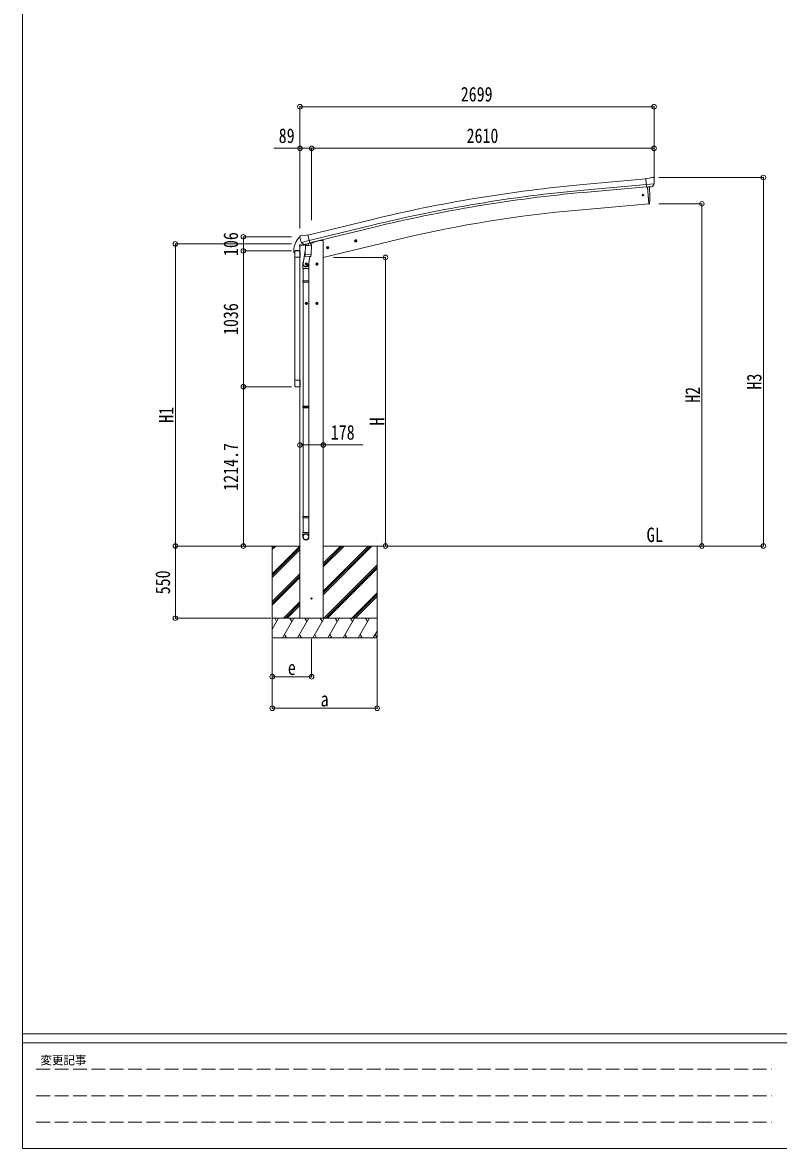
# Model space of a CAD drawing. Units: millimetres at full size. Extents: x -9783 to 9892, y -6828 to 6752.
# Drawn here: x -9783 to -4022, y -6828 to 1755 of the extents above; entities that cross this region are included whole.
import ezdxf
from ezdxf.enums import TextEntityAlignment as Align

# ---------------------------------------------------------------- set-up
doc = ezdxf.new("R2010")
doc.units = ezdxf.units.MM
doc.header["$LTSCALE"] = 35
doc.header["$PDMODE"] = 32
doc.header["$PDSIZE"] = 35
doc.linetypes.add('DASHED3', pattern=[4, 3, -1])
for name, color, linetype, lineweight in [('0-0_0', 7, 'Continuous', 9), ('0-1_本体', 4, 'Continuous', 9), ('0-2_部品', 7, 'Continuous', 9), ('0-A_寸法', 6, 'Continuous', 9), ('1-1_GLASS', 4, 'Continuous', 9), ('1-2_GLASS_SEAL', 7, 'Continuous', 9), ('1-A', 6, 'Continuous', 9), ('F-0_240', 7, 'Continuous', 9)]:
    doc.layers.add(name, color=color, linetype=linetype, lineweight=lineweight)
doc.styles.add('ＭＳ ゴシック', font='')
doc.styles.get('ＭＳ ゴシック').set_extended_font_data('MS Gothic')

msp = doc.modelspace()

# ---------------------------------------------------------------- linework, layer by layer
at = {"layer": '0-0_0'}
for p, q in [((-8265.55, -2236.03), (-7668.66, -2236.03)), ((-7879.66, -2263.36), (-7852.28, -2235.98)), ((-7879.66, -2249.22), (-7866.43, -2235.98)), ((-7879.66, -2236.03), (-7879.66, -2935.98)), ((-7879.66, -2447.21), (-7668.66, -2236.21)), ((-7879.66, -2461.35), (-7668.66, -2250.35)), ((-7879.66, -2475.49), (-7668.66, -2264.5)), ((-7490.66, -2606.99), (-7119.65, -2235.98)), ((-7490.66, -2578.71), (-7147.93, -2235.98)), ((-7490.66, -2592.85), (-7133.79, -2235.98)), ((-7490.66, -2394.86), (-7331.78, -2235.98)), ((-7490.66, -2380.72), (-7345.93, -2235.98)), ((-7490.66, -2366.58), (-7360.07, -2235.98)), ((-7490.66, -2236.03), (-4904.21, -2236.03)), ((-7079.66, -2235.98), (-7079.66, -2935.98)), ((-7485.81, -2785.98), (-7079.66, -2379.84)), ((-7471.66, -2785.98), (-7079.66, -2393.99)), ((-7879.66, -2659.34), (-7668.66, -2448.34)), ((-7879.66, -2673.48), (-7668.66, -2462.48)), ((-7879.66, -2687.63), (-7668.66, -2476.63)), ((-7457.52, -2785.98), (-7079.66, -2408.13)), ((-7794.17, -2785.98), (-7668.66, -2660.47)), ((-7273.67, -2785.98), (-7079.66, -2591.97)), ((-7259.53, -2785.98), (-7079.66, -2606.12)), ((-7245.39, -2785.98), (-7079.66, -2620.26)), ((-7780.03, -2785.98), (-7668.66, -2674.62)), ((-7765.89, -2785.98), (-7668.66, -2688.76)), ((-7079.66, -2785.98), (-7879.66, -2785.98)), ((-7879.66, -2869.81), (-7831.26, -2785.98)), ((-7846.27, -2811.96), (-7861.27, -2785.98)), ((-7802.4, -2935.98), (-7715.8, -2785.98)), ((-7730.8, -2811.96), (-7745.8, -2785.98)), ((-7686.93, -2935.98), (-7600.33, -2785.98)), ((-7490.66, -2785.98), (-7668.66, -2785.98)), ((-7615.33, -2811.96), (-7630.33, -2785.98)), ((-7571.46, -2935.98), (-7484.86, -2785.98)), ((-7499.86, -2811.96), (-7514.86, -2785.98)), ((-7455.99, -2935.98), (-7369.39, -2785.98)), ((-7384.39, -2811.96), (-7399.39, -2785.98)), ((-7340.52, -2935.98), (-7253.92, -2785.98)), ((-7283.92, -2785.98), (-7268.92, -2811.96)), ((-7225.05, -2935.98), (-7138.45, -2785.98)), ((-7153.45, -2811.96), (-7168.45, -2785.98)), ((-7787.4, -2910), (-7772.4, -2935.98)), ((-7671.93, -2910), (-7656.93, -2935.98)), ((-7556.46, -2910), (-7541.46, -2935.98)), ((-7440.99, -2910), (-7425.99, -2935.98)), ((-7325.52, -2910), (-7310.52, -2935.98)), ((-7210.05, -2910), (-7195.05, -2935.98)), ((-7109.58, -2935.98), (-7079.66, -2884.17)), ((-7094.58, -2910), (-7079.66, -2935.83)), ((-7879.66, -2935.98), (-7079.66, -2935.98))]:
    msp.add_line(p, q, dxfattribs=at)
msp.add_circle((-7579.66, -2635.98), 5, dxfattribs=at)
at = {"layer": '0-1_本体'}
for p, q in [((-5032.36, 562.98), (-5509.87, 519.78)), ((-5028.59, 519.98), (-5505.98, 476.79)), ((-5027.13, 503.21), (-5504.46, 460.02)), ((-5019.89, 500.82), (-5008.64, 372.22)), ((-5008.64, 372.22), (-5546.58, 325.16)), ((-7609.19, 134.16), (-7126.32, 251.65)), ((-7599.12, 92.2), (-7116.11, 209.67)), ((-7595.19, 75.82), (-7112.13, 193.31)), ((-7566.67, 81.53), (-7514.66, 94.02)), ((-7490.66, 94.02), (-7514.66, 94.02)), ((-7490.66, 94.02), (-7490.66, -2785.98)), ((-6902.58, 105.2), (-7490.64, -35.97)), ((-7668.66, -2785.98), (-7668.66, 50.58))]:
    msp.add_line(p, q, dxfattribs=at)
at = {"layer": '0-1_本体', "color": 6}
msp.add_line((-7490.66, -1465.59), (-7668.66, -1465.59), dxfattribs=at)
at = {"layer": '0-1_本体'}
for centre, radius, start, end in [((-4513.74, -10490.23), 11054.98, 95.16866, 103.66973), ((-4513.74, -10490.23), 11011.82, 95.16974, 103.66973), ((-4513.74, -10490.23), 10994.98, 95.16974, 103.66973), ((-4747.57, -8890.49), 9250.23, 94.95525, 103.47191)]:
    msp.add_arc(centre, radius, start, end, dxfattribs=at)
at = {"layer": '0-2_部品'}
for p, q in [((-5005.96, 567.2), (-5032.52, 564.87)), ((-5026.86, 500.21), (-5032.52, 564.87)), ((-4969.66, 524.91), (-5028.57, 519.75)), ((-5005.96, 567.2), (-4994.24, 573.96)), ((-4979.33, 575.55), (-4993, 574.35)), ((-4980.91, 505.42), (-4969.97, 524.36)), ((-4970.2, 569.8), (-4975.68, 574.4)), ((-4969.13, 567.76), (-4969.02, 566.41)), ((-5016.9, 501.08), (-5026.86, 500.21)), ((-5008.84, 374.5), (-5019.89, 500.82)), ((-4983.3, 504.02), (-4991, 503.35)), ((-5008.6, 371.72), (-5008.84, 374.5)), ((-5005.99, 372.11), (-5008.6, 371.72)), ((-7670.65, 118.59), (-7670.38, 117.44)), ((-7666.43, 127.16), (-7670.29, 120.87)), ((-7663.34, 129.41), (-7650.16, 132.58)), ((-7656.6, 78.28), (-7599.09, 92.09)), ((-7635.6, 129.9), (-7648.86, 132.6)), ((-7635.6, 129.9), (-7609.67, 136.13)), ((-7253.16, 87.78), (-7233.71, 92.45)), ((-7248.6, 95.56), (-7250.73, 88.37)), ((-7241.3, 97.31), (-7248.6, 95.56)), ((-7241.1, 80.39), (-7245.77, 99.84)), ((-7236.14, 91.87), (-7241.3, 97.31)), ((-7238.27, 84.67), (-7236.14, 91.87)), ((-7671.23, 49.96), (-7628.2, 60.29)), ((-7671.23, 56.85), (-7671.23, 49.96)), ((-7642.77, 66.05), (-7668.93, 59.77)), ((-7639.75, 63.37), (-7656.12, 77.86)), ((-7628.15, 13.85), (-7644.07, -82.32)), ((-7637.04, 62.8), (-7629.52, 64.61)), ((-7636.2, 62.91), (-7634.67, 63.28)), ((-7634.67, 63.28), (-7597.97, 72.09)), ((-7632.83, 63.05), (-7632.89, 62.31)), ((-7632.13, 61.27), (-7606.32, 54.83)), ((-7625.21, 55.92), (-7629.89, -10.92)), ((-7579.52, 52.73), (-7625.21, 55.92)), ((-7623.44, 59.1), (-7623.67, 55.81)), ((-7603.92, 70.26), (-7604.94, 55.66)), ((-7597.97, 72.09), (-7596.44, 72.46)), ((-7594.88, 74.56), (-7593.94, 74.49)), ((-7593.94, 74.49), (-7580.63, 59.18)), ((-7589.64, 69.55), (-7570.51, 74.14)), ((-7584.2, -14.11), (-7579.52, 52.73)), ((-7580.63, 59.18), (-7581.07, 52.83)), ((-7566.67, 82.75), (-7566.67, 79)), ((-7467.09, 36.42), (-7447.64, 41.09)), ((-7462.53, 44.2), (-7464.67, 37)), ((-7455.24, 45.95), (-7462.53, 44.2)), ((-7455.03, 29.03), (-7459.7, 48.48)), ((-7450.07, 40.51), (-7455.24, 45.95)), ((-7452.2, 33.31), (-7450.07, 40.51)), ((-7646.22, -119.48), (-7646.22, -85.13)), ((-7630.74, -23.38), (-7629.87, -10.92)), ((-7630.35, -24.74), (-7630.35, -24.74)), ((-7584.2, -14.11), (-7629.89, -10.92)), ((-7628.9, -25.52), (-7587.2, -28.44)), ((-7619.66, -78.72), (-7626.16, -82.47)), ((-7626.16, -82.47), (-7626.16, -89.98)), ((-7619.66, -96.22), (-7619.66, -76.22)), ((-7613.16, -82.47), (-7619.66, -78.72)), ((-7592.63, -28.06), (-7603.36, -91.64)), ((-7600.22, -84.83), (-7600.22, -119.48)), ((-7584.21, -14.11), (-7585.1, -26.81)), ((-7539.66, -78.72), (-7546.16, -82.47)), ((-7546.16, -82.47), (-7546.16, -89.98)), ((-7539.66, -96.22), (-7539.66, -76.22)), ((-7533.16, -82.47), (-7539.66, -78.72)), ((-7600.22, -119.48), (-7646.22, -119.48)), ((-7644.22, -119.48), (-7644.22, -213.48)), ((-7609.66, -86.22), (-7629.66, -86.22)), ((-7626.16, -89.98), (-7619.66, -93.73)), ((-7602.22, -119.48), (-7602.22, -213.48)), ((-7529.66, -86.22), (-7549.66, -86.22)), ((-7546.16, -89.98), (-7539.66, -93.73)), ((-7646.22, -215.48), (-7645.22, -213.48)), ((-7600.22, -215.48), (-7646.22, -215.48)), ((-7600.22, -223.48), (-7646.22, -223.48)), ((-7601.22, -213.48), (-7645.22, -213.48)), ((-7601.22, -225.48), (-7645.22, -225.48)), ((-7644.22, -225.48), (-7644.22, -1169.67)), ((-7602.22, -225.48), (-7602.22, -1169.67)), ((-7600.22, -215.48), (-7601.22, -213.48)), ((-7600.22, -223.48), (-7601.22, -225.48)), ((-7600.22, -215.48), (-7600.22, -223.48)), ((-7609.66, -386.22), (-7629.66, -386.22)), ((-7619.66, -378.72), (-7626.16, -382.47)), ((-7626.16, -382.47), (-7626.16, -389.98)), ((-7626.16, -389.98), (-7619.66, -393.73)), ((-7619.66, -396.22), (-7619.66, -376.22)), ((-7613.16, -382.47), (-7619.66, -378.72)), ((-7529.66, -386.22), (-7549.66, -386.22)), ((-7539.66, -378.72), (-7546.16, -382.47)), ((-7546.16, -382.47), (-7546.16, -389.98)), ((-7546.16, -389.98), (-7539.66, -393.73)), ((-7539.66, -396.22), (-7539.66, -376.22)), ((-7533.16, -382.47), (-7539.66, -378.72)), ((-7646.22, -1171.67), (-7645.22, -1169.67)), ((-7600.22, -1171.67), (-7646.22, -1171.67)), ((-7600.22, -1179.67), (-7646.22, -1179.67)), ((-7601.22, -1169.67), (-7645.22, -1169.67)), ((-7601.22, -1181.67), (-7645.22, -1181.67)), ((-7644.22, -1181.67), (-7644.22, -2009.86)), ((-7602.22, -1181.67), (-7602.22, -2009.86)), ((-7600.22, -1171.67), (-7601.22, -1169.67)), ((-7600.22, -1179.67), (-7601.22, -1181.67)), ((-7600.22, -1171.67), (-7600.22, -1179.67)), ((-7646.22, -2011.86), (-7645.22, -2009.86)), ((-7600.22, -2011.86), (-7646.22, -2011.86)), ((-7600.22, -2019.86), (-7646.22, -2019.86)), ((-7601.22, -2009.86), (-7645.22, -2009.86)), ((-7601.22, -2021.86), (-7645.22, -2021.86)), ((-7644.22, -2021.86), (-7644.22, -2131.86)), ((-7602.22, -2021.86), (-7602.22, -2131.86)), ((-7600.22, -2011.86), (-7601.22, -2009.86)), ((-7600.22, -2019.86), (-7601.22, -2021.86)), ((-7600.22, -2011.86), (-7600.22, -2019.86)), ((-7646.22, -2166), (-7646.22, -2131.86)), ((-7600.22, -2131.86), (-7646.22, -2131.86)), ((-7600.22, -2166), (-7600.22, -2131.86))]:
    msp.add_line(p, q, dxfattribs=at)
for points in [[(-4969.58, 525.54), (-4969.87, 524.55), (-4969.97, 524.36)], [(-5016.9, 501.08), (-5016.63, 501.02), (-4991.26, 503.24), (-4991, 503.35)], [(-5003.44, 374.95), (-5002.6, 400.58), (-5002.41, 427.07), (-5002.88, 453.56), (-5004.02, 480.03), (-5005.52, 501.99)], [(-7604.24, 70.68), (-7594.51, 73.01), (-7609.67, 136.13)], [(-7250.73, 88.37), (-7245.57, 82.92), (-7238.27, 84.67)], [(-7656.87, 78.86), (-7656.28, 78.01), (-7656.12, 77.86)], [(-7604.24, 70.68), (-7604.47, 70.53), (-7629.24, 64.58), (-7629.52, 64.61)], [(-7464.67, 37), (-7459.5, 31.56), (-7452.2, 33.31)], [(-7619.66, -93.73), (-7613.16, -89.98), (-7613.16, -82.47)], [(-7539.66, -93.73), (-7533.16, -89.98), (-7533.16, -82.47)], [(-7646.22, -215.48), (-7646.22, -223.48), (-7645.22, -225.48)], [(-7619.66, -393.73), (-7613.16, -389.98), (-7613.16, -382.47)], [(-7539.66, -393.73), (-7533.16, -389.98), (-7533.16, -382.47)], [(-7646.22, -1171.67), (-7646.22, -1179.67), (-7645.22, -1181.67)], [(-7646.22, -2011.86), (-7646.22, -2019.86), (-7645.22, -2021.86)]]:
    msp.add_lwpolyline(points, dxfattribs=at)
for centre, radius in [((-5054.67, 439.37), 6.5), ((-7243.43, 90.12), 8.5), ((-7243.43, 90.12), 7.7), ((-7243.43, 90.12), 6.5), ((-7457.37, 38.76), 8.5), ((-7457.37, 38.76), 7.7), ((-7457.37, 38.76), 6.5), ((-7619.66, -86.22), 8.5), ((-7619.66, -86.22), 7.7), ((-7619.66, -86.22), 6.5), ((-7539.66, -86.22), 8.5), ((-7539.66, -86.22), 7.7), ((-7539.66, -86.22), 6.5), ((-7619.66, -386.22), 8.5), ((-7619.66, -386.22), 7.7), ((-7619.66, -386.22), 6.5), ((-7539.66, -386.22), 8.5), ((-7539.66, -386.22), 7.7), ((-7539.66, -386.22), 6.5)]:
    msp.add_circle(centre, radius, dxfattribs=at)
at = {"layer": '0-2_部品', "color": 4}
msp.add_circle((-7579.66, -2635.98), 4.5, dxfattribs=at)
at = {"layer": '0-2_部品'}
for centre, radius, start, end in [((-4992.74, 571.37), 3, 95, 120), ((-4978.9, 570.57), 5, 50.00648, 94.99352), ((-5170.64, 548.77), 202.4, 353.4085, 5), ((-5006.43, 375.08), 3, 278.50322, 357.46219), ((-7473.57, 164.69), 202.4, 193.5, 205.09125), ((-7662.17, 124.55), 5, 103.5, 148.5), ((-7649.46, 129.66), 3, 78.5, 103.5), ((-7668.23, 56.85), 3, 103.5, 180), ((-7636.32, 63.4), 0.5, 248.23754, 283.5), ((-7633.33, 63.08), 0.5, 356, 103.5), ((-7631.89, 62.24), 1, 176, 256), ((-7605.96, 55.8), 1.03, 250.03897, 351.96569), ((-7603.32, 70.18), 0.604, 100.59842, 172.20595), ((-7596.56, 72.94), 0.5, 283.5, 318.76246), ((-7571.67, 79), 5, 283.5, 0), ((-7616.22, -85.13), 30, 177.45142, 180), ((-7628.8, -23.55), 1.95, 175.04017, 217.47766), ((-7628.76, -23.52), 2, 217.40962, 266), ((-7587.06, -26.44), 2, 266, 349.46843)]:
    msp.add_arc(centre, radius, start, end, dxfattribs=at)
for centre, major_axis, ratio, start_param, end_param in [((-4964.81, 571.8), (-15.35, 3.44), 0.101033, 5.9751426, 5.9753737), ((-4972.13, 567.5), (2.71, -1.31), 0.997474, 0.5366567, 1.3225652), ((-4983.56, 507.02), (1.62, -2.54), 0.997631, 5.8041905, 5.8929484), ((-4983.63, 507.13), (-3.5, 2.17), 0.650902, 2.1145521, 2.1873627), ((-4983.51, 506.93), (1.62, -2.54), 0.997631, 5.965759, 6.7621801), ((-7667.73, 119.3), (-1.57, -2.57), 0.99628, 4.712389, 5.4996506), ((-7637.76, 65.63), (-0.73, -2.92), 0.997631, 5.8041905, 6.6006116), ((-7637.7, 65.85), (2.63, 3.16), 0.650902, 4.0958226, 4.1686332), ((-7637.73, 65.73), (-0.73, -2.92), 0.997631, 0.3902369, 0.4789948), ((-7623.22, -84.83), (23, 0), 0.996195, 2.5560258, 6.5663028), ((-7623.22, -84.83), (21, 0), 0.996195, 2.9349147, 5.9512394), ((-7623.22, -2164.26), (-23, 0), 0.996195, 3.1415927, 6.2831853), ((-7623.22, -2166), (-23, 0), 0.996195, 3.1415927, 6.2831853), ((-7623.22, -2166), (0, -23.43), 0.981806, 4.712389, 7.8539816)]:
    msp.add_ellipse(centre, major_axis=major_axis, ratio=ratio, start_param=start_param, end_param=end_param, dxfattribs=at)
msp.add_ellipse((-7623.22, -2166), major_axis=(21, 0), ratio=0.996195, dxfattribs=at)
at = {"layer": '0-A_寸法'}
for p, q in [((-7668.66, 1112.38), (-4969.66, 1112.38)), ((-7668.66, 1112.38), (-7668.66, 795.76)), ((-4969.66, 1112.38), (-4969.66, 795.76)), ((-7668.66, 795.76), (-7868.66, 795.76)), ((-7668.66, 795.76), (-7668.66, 183.53)), ((-7668.66, 795.76), (-7579.66, 795.76)), ((-7579.66, 795.76), (-4969.66, 795.76)), ((-7579.66, 795.76), (-7579.66, 247.9)), ((-4969.66, 795.76), (-4969.66, 566.75)), ((-4136.76, 573.52), (-4934.6, 573.52)), ((-4136.76, -2235.98), (-4136.76, 573.52)), ((-4605.78, 372.22), (-4934.6, 372.22)), ((-4605.78, 372.22), (-4605.78, -2235.98)), ((-8618.24, 67.02), (-7731.97, 67.02)), ((-8618.24, -2235.98), (-8618.24, 67.02)), ((-7016.87, -35.98), (-7413.98, -35.98)), ((-7016.87, -2235.98), (-7016.87, -35.98)), ((-7490.66, -1465.59), (-7190.66, -1465.59)), ((-8618.24, -2235.98), (-7890.13, -2235.98)), ((-8618.24, -2785.98), (-8618.24, -2235.98)), ((-4605.78, -2235.98), (-4934.6, -2235.98)), ((-4136.76, -2235.98), (-4605.78, -2235.98)), ((-8618.24, -2785.98), (-7890.13, -2785.98)), ((-7879.91, -3472.35), (-7879.91, -2943.4)), ((-7879.91, -3232.37), (-7879.91, -2943.4)), ((-7579.66, -3232.37), (-7579.66, -2943.4)), ((-7079.91, -3472.35), (-7079.91, -2943.4)), ((-7579.66, -3232.37), (-7879.91, -3232.37)), ((-7879.91, -3472.35), (-7079.91, -3472.35))]:
    msp.add_line(p, q, dxfattribs=at)
for p in [(-7668.66, 1112.38), (-4969.66, 1112.38), (-7668.66, 795.76), (-7579.66, 795.76), (-4969.66, 795.76), (-4136.76, 573.52), (-4605.78, 372.22), (-8618.24, 67.02), (-7016.87, -35.98), (-7668.66, -1465.59), (-7490.66, -1465.59), (-8618.24, -2235.98), (-7016.87, -2235.98), (-4605.78, -2235.98), (-4136.76, -2235.98), (-8618.24, -2785.98), (-7879.91, -3232.37), (-7579.66, -3232.37), (-7879.91, -3472.35), (-7079.91, -3472.35)]:
    msp.add_point(p, dxfattribs=at)
at = {"layer": '1-1_GLASS'}
for p, q in [((-7706.67, -33.76), (-7706.67, -772.77)), ((-7668.66, -33.76), (-7668.66, -772.77)), ((-7706.67, -233.77), (-7706.67, -972.76)), ((-7668.66, -972.76), (-7668.66, -233.77))]:
    msp.add_line(p, q, dxfattribs=at)
at = {"layer": '1-2_GLASS_SEAL'}
for p, q in [((-7715.17, 14.72), (-7715.17, 2.97)), ((-7714.67, 2.47), (-7708.41, 2.47)), ((-7707.91, 9.73), (-7707.91, 2.97)), ((-7707.67, -33.76), (-7707.67, 9.94)), ((-7702.17, 15.44), (-7673.17, 15.44)), ((-7701.91, 15.73), (-7668.66, 15.73)), ((-7667.67, 9.94), (-7667.67, -33.76)), ((-7667.67, -33.76), (-7707.67, -33.76)), ((-7707.67, -972.76), (-7707.67, -1016.46)), ((-7667.67, -972.76), (-7707.67, -972.76)), ((-7702.17, -1021.96), (-7673.17, -1021.96)), ((-7667.67, -1016.46), (-7667.67, -972.76))]:
    msp.add_line(p, q, dxfattribs=at)
for centre, radius, start, end in [((-7562.91, 14.72), 152.26, 135.14293, 180), ((-7666.42, 116.75), 6.95, 110.13068, 129.45641), ((-7714.67, 2.97), 0.5, 180, 270), ((-7708.41, 2.97), 0.5, 270, 0), ((-7701.91, 9.73), 6, 90, 180), ((-7702.17, 9.94), 5.5, 90, 180), ((-7673.17, 9.94), 5.5, 0, 90), ((-7702.17, -1016.46), 5.5, 180, 270), ((-7673.17, -1016.46), 5.5, 270, 0)]:
    msp.add_arc(centre, radius, start, end, dxfattribs=at)
at = {"layer": '1-A'}
for p, q in [((-8100.14, 120.64), (-7731.97, 120.64)), ((-8100.14, 120.64), (-8100.14, 14.64)), ((-8100.14, 14.64), (-7731.97, 14.64)), ((-8100.14, 14.64), (-8100.14, -1021.36)), ((-8100.14, -1021.36), (-7731.97, -1021.36)), ((-8100.14, -2236.03), (-8100.14, -1021.36)), ((-8100.14, -2236.03), (-7731.97, -2236.03))]:
    msp.add_line(p, q, dxfattribs=at)
for p in [(-8100.14, 120.64), (-8100.14, 14.64), (-8100.14, -1021.36), (-8100.14, -2236.03)]:
    msp.add_point(p, dxfattribs=at)
at = {"layer": 'F-0_240', "color": 5}
for p, q in [((-9783.03, 6751.9), (-9783.03, -6828.1)), ((-9783.03, -5953.1), (9396.97, -5953.1)), ((-9783.03, -6023.1), (6285.75, -6023.1)), ((-9783.03, -6828.1), (9396.97, -6828.1))]:
    msp.add_line(p, q, dxfattribs=at)
at = {"layer": 'F-0_240', "color": 4, "linetype": 'DASHED3'}
for p, q in [((-9678.03, -6224.35), (-4074.25, -6224.35)), ((-9678.03, -6425.6), (-4074.25, -6425.6)), ((-9678.03, -6626.85), (-4074.25, -6626.85))]:
    msp.add_line(p, q, dxfattribs=at)

# ---------------------------------------------------------------- texts
at = {"layer": '0-0_0', "style": 'ＭＳ ゴシック', "width": 0.85}
msp.add_text('GL', height=110, dxfattribs=at).set_placement((-5027.36, -2238.42), align=Align.BOTTOM_LEFT)
at = {"layer": '0-A_寸法', "color": 7, "style": 'ＭＳ ゴシック', "width": 0.8}
for s, p in [('2699', (-6443.16, 1119.38)), ('89', (-7830.66, 802.76)), ('2610', (-6398.66, 802.76)), ('178', (-7433.66, -1458.59)), ('e', (-7760.91, -3252.37)), ('a', (-7510.91, -3492.35))]:
    msp.add_text(s, height=111.4, dxfattribs=at).set_placement(p, align=Align.BOTTOM_LEFT)
for s, p in [('H3', (-4117.76, -1043.23)), ('H2', (-4586.78, -1143.88)), ('H1', (-8599.24, -1296.48)), ('H', (-6991.87, -1316.98)), ('550', (-8625.24, -2603.98))]:
    msp.add_text(s, height=111.4, rotation=90, dxfattribs=at).set_placement(p, align=Align.BOTTOM_LEFT)
at = {"layer": '1-A', "color": 7, "style": 'ＭＳ ゴシック', "width": 0.8}
for s, p in [('106', (-8107.14, -25.36)), ('1036', (-8107.14, -627.36)), ('1214.7', (-8107.14, -1814.7))]:
    msp.add_text(s, height=111.4, rotation=90, dxfattribs=at).set_placement(p, align=Align.BOTTOM_LEFT)
at = {"layer": 'F-0_240', "style": 'ＭＳ ゴシック'}
msp.add_text('変更記事', height=64.15, dxfattribs=at).set_placement((-9646.27, -6206.85), align=Align.BOTTOM_LEFT)

doc.saveas('drawing.dxf')
